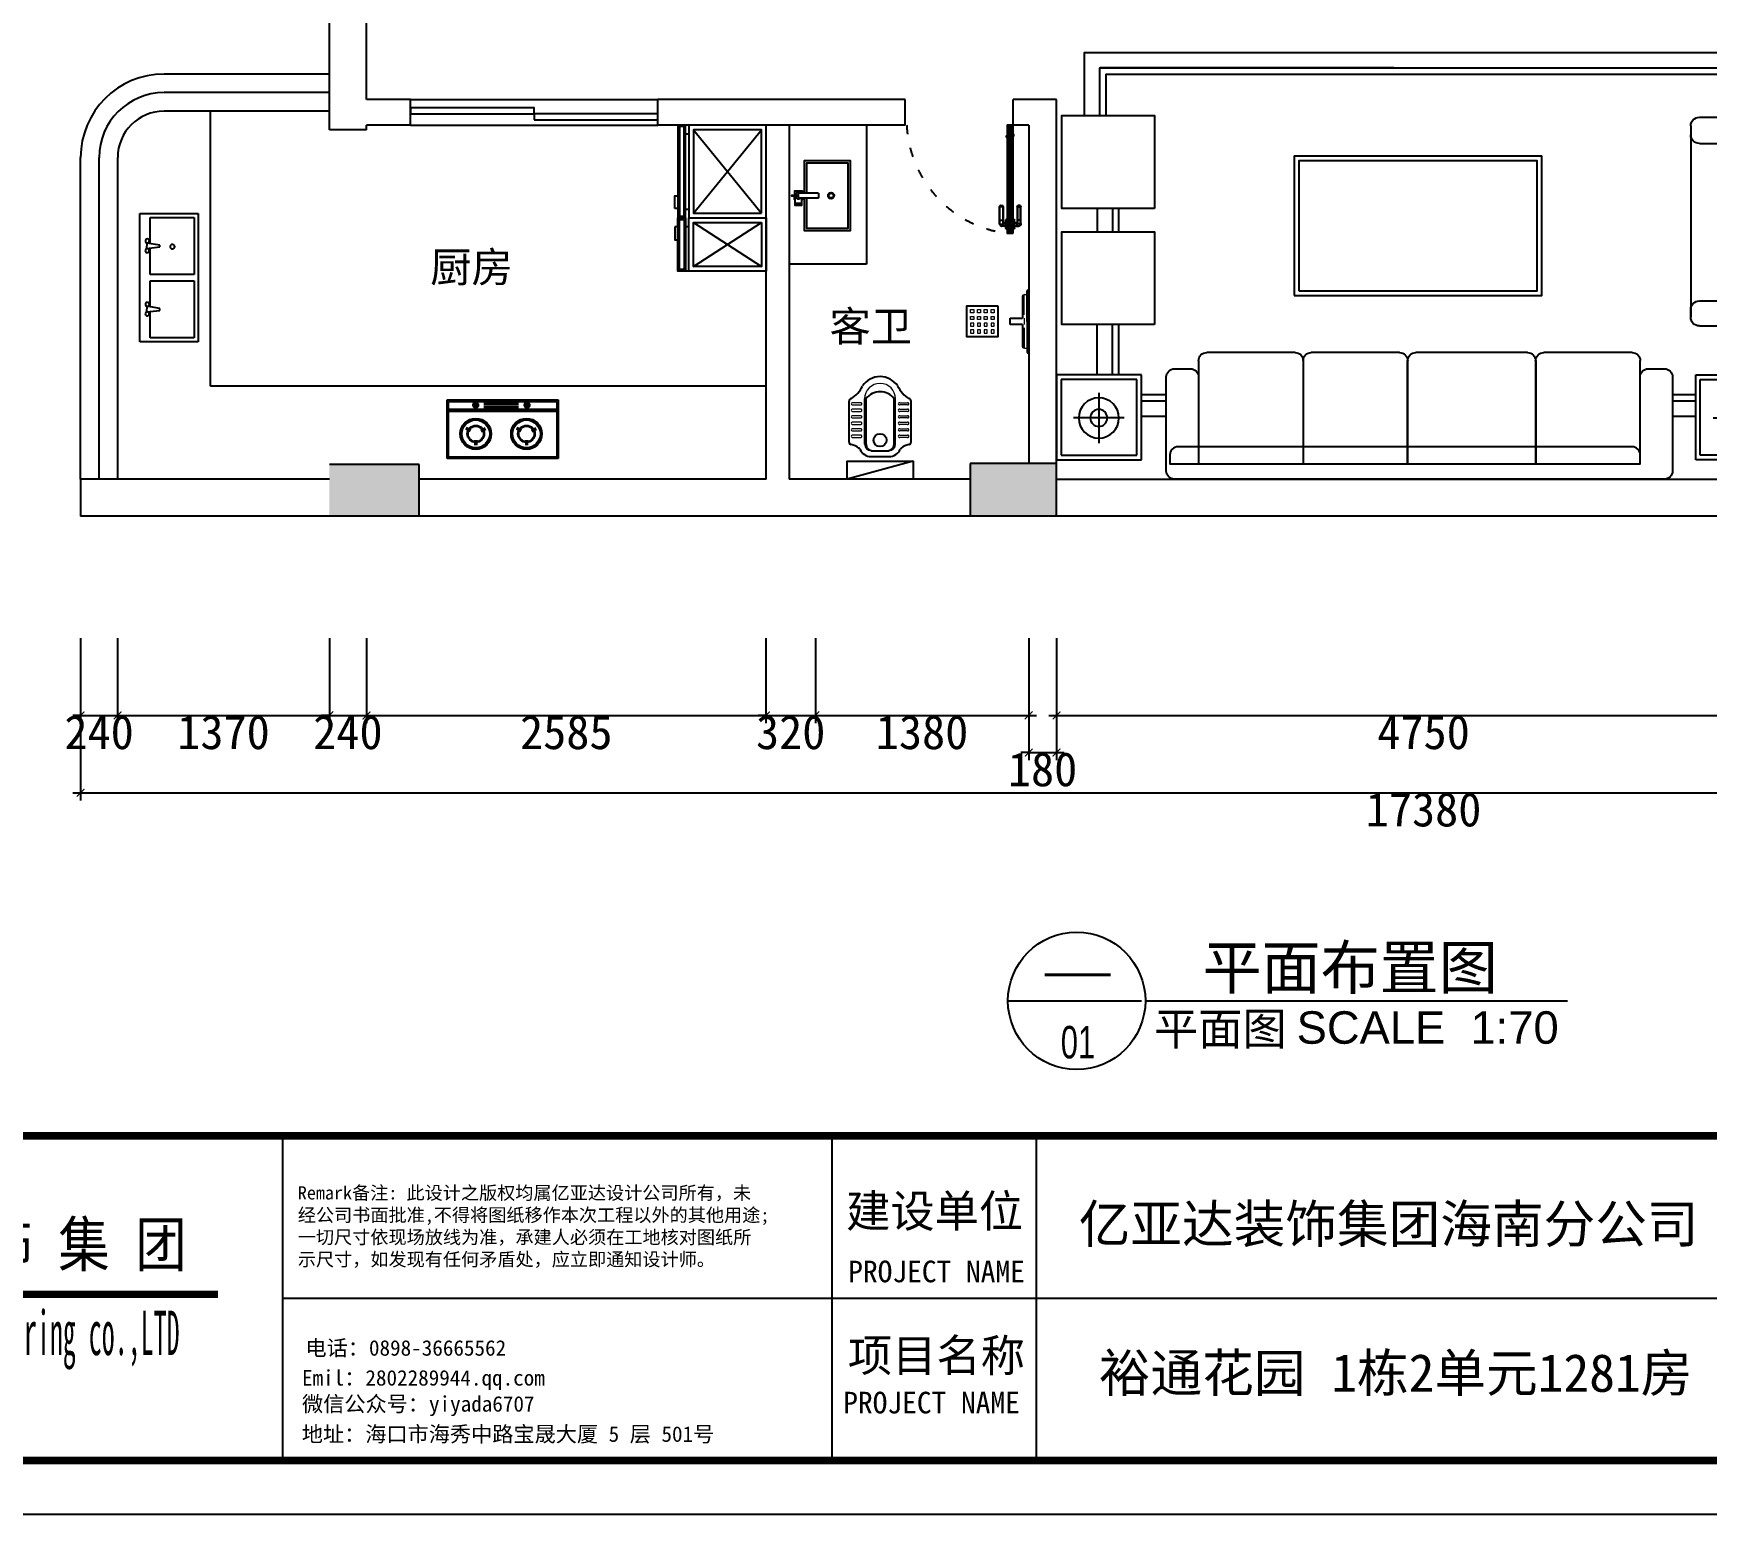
# Model space of a CAD drawing. Header units: millimetres. Extents: x 39175 to 431497, y 45587 to 68580.
# Drawn here: x 374526 to 385352, y 46674 to 56255 of the extents above; entities that cross this region are included whole.
import ezdxf
from ezdxf.enums import TextEntityAlignment as Align

# ---------------------------------------------------------------- set-up
doc = ezdxf.new("R2010")
doc.units = ezdxf.units.MM
doc.linetypes.add('ACAD_ISO03W100', pattern=[30, 12, -18])
doc.linetypes.add('HIDDEN2', pattern=[0.1875, 0.125, -0.0625])
for name, color, linetype in [('0-01图框模板说明', 2, 'Continuous'), ('0-02图框细线', 136, 'Continuous'), ('016-P平面家具', 51, 'Continuous'), ('2', 2, 'Continuous'), ('4', 4, 'Continuous'), ('8', 8, 'Continuous'), ('TK', 1, 'Continuous')]:
    doc.layers.add(name, color=color, linetype=linetype)
doc.layers.add('0.09', color=8, linetype='Continuous', lineweight=9)
doc.layers.add('0.15', color=3, linetype='Continuous', lineweight=15)
doc.styles.add('ar', font='arial.ttf')
doc.styles.add('H1', font='')
doc.styles.add('ST', font='')
doc.styles.get("Standard").update_dxf_attribs({"font": ''})
doc.styles.add('黑体', font='simhei.ttf')
doc.styles.get('H1').set_extended_font_data('SimSun')
doc.styles.get('ST').set_extended_font_data('NSimSun')
doc.styles.get('Standard').set_extended_font_data('NSimSun')
doc.linetypes.add('FENCELINE1', pattern='A,6.35,-2.54,[133,ltypeshp.shx,S=2.54,R=0,X=-2.54,Y=0],-2.54,25.4', length=36.83)
doc.dimstyles.new('ISO-25', dxfattribs={"dimtxt": 220, "dimasz": 50, "dimexe": 50, "dimexo": 0.625, "dimtad": 2, "dimdec": 0, "dimtxsty": 'Standard', "dimblk": 'ARCHTICK', "dimcen": 2.5, "dimdle": 50, "dimclrd": 251, "dimclre": 251, "dimclrt": 51, "dimadec": 0, "dimazin": 0, "dimtfac": 1, "dimtdec": 0, "dimtix": 1, "dimtmove": 2, "dimatfit": 3, "dimfxl": 500, "dimfxlon": 1, "dimarcsym": 0})

# ---------------------------------------------------------------- blocks, each defined once
blk = doc.blocks.new('hgggg')
at = {"layer": '0-01图框模板说明', "color": 2, "const_width": 0.724}
blk.add_lwpolyline([(3637.38, 670.41), (3637.38, 383.41), (3227.38, 383.41), (3227.38, 670.41)], close=True, dxfattribs=at)
blk.add_lwpolyline([(3637.38, 413.41), (3227.33, 413.41)], dxfattribs=at)
at = {"layer": '0-02图框细线'}
for p, q in [((3323.65, 383.41), (3323.65, 413.41)), ((3374.42, 383.24), (3374.42, 413.41)), ((3393.31, 383.24), (3393.31, 413.41)), ((3323.65, 398.41), (3637.38, 398.41))]:
    blk.add_line(p, q, dxfattribs=at)
blk.add_lwpolyline([(3642.38, 675.41), (3642.38, 378.41), (3222.38, 378.41), (3222.38, 675.41)], close=True, dxfattribs=at)
at = {"layer": '0-02图框细线', "ltscale": 0.2, "const_width": 0.666}
blk.add_lwpolyline([(3252.82, 398.77), (3317.66, 398.77)], dxfattribs=at)
at = {"layer": '0-02图框细线'}
for s, insert, char_height, attachment_point in [('{\\fSimHei|b0|i0|c134|p2;Remark备注: 此设计之版权均属亿亚达设计公司所有，未\\P经公司书面批准,不得将图纸移作本次工程以外的其他用途;\\P一切尺寸依现场放线为准，承建人必须在工地核对图纸所\\P示尺寸，如发现有任何矛盾处，应立即通知设计师。}', (3325.04, 401.2), 1.2293, 7), ('{\\fSimSun|b0|i0|c134|p2;建设单位}', (3375.72, 406.29), 3, 4), ('{\\fSimSun|b0|i0|c134|p2;PROJECT NAME}', (3375.92, 400.86), 2, 4), ('{\\fSimSun|b0|i0|c134|p2;电话：0898-36665562  }', (3325.75, 393.73), 1.4341, 4), ('{\\fSimSun|b0|i0|c134|p2;项目名称}', (3375.89, 392.95), 3, 4), ('{\\fSimSun|b0|i0|c134|p2;Emil：2802289944.qq.com}', (3325.43, 390.84), 1.4341, 4), ('{\\fSimSun|b0|i0|c134|p2;PROJECT NAME}', (3375.46, 388.74), 2, 4), ('{\\fSimSun|b0|i0|c134|p2;微信公众号：yiyada6707}', (3325.43, 388.43), 1.4341, 4), ('{\\fSimSun|b0|i0|c134|p2;地址：海口市海秀中路宝晟大厦 5 层 501号}', (3325.41, 385.76), 1.4341, 4)]:
    blk.add_mtext(s, dxfattribs=dict(at, insert=insert, char_height=char_height, attachment_point=attachment_point))
at = {"layer": '0-02图框细线', "attachment_point": 5, "style": '黑体'}
for s, insert, char_height in [('亿亚达装饰集团海南分公司', (3425.87, 405.07), 3.5), ('{\\fSimSun|b0|i0|c134|p2;\\H0.875x;裕通花园 1栋2单元1281房\\H1.143x; }', (3426.52, 391.31), 4)]:
    blk.add_mtext(s, dxfattribs=dict(at, insert=insert, char_height=char_height))
at = {"layer": 'TK', "color": 150, "style": 'H1'}
for s, width, p in [('江 苏 億 亞 逹 装 饰 集 团', 0.85, (3253.05, 401.34)), ('jiangsu  Yiyada Interior design Engineering co.,LTD', 0.43, (3252.98, 393.15))]:
    blk.add_text(s, height=4.0976, dxfattribs=dict(at, width=width)).set_placement(p)
blk = doc.blocks.new('_ArchTick')
at = {"color": 0, "linetype": 'ByBlock', "const_width": 0.15}
blk.add_lwpolyline([(-0.5, -0.5), (0.5, 0.5)], dxfattribs=at)
blk = doc.blocks.new('*D136')
at = {"color": 251, "lineweight": -2, "transparency": 16777216}
for p, q in [((374831, 52344), (374831, 51794)), ((375071, 52344), (375071, 51794)), ((374831, 51844), (374781, 51844)), ((374831, 51844), (375071, 51844)), ((375071, 51844), (375121, 51844))]:
    blk.add_line(p, q, dxfattribs=at)
at = {"layer": 'Defpoints', "color": 0, "transparency": 16777216}
for p in [(374831, 53373), (375071, 53373), (375071, 51844)]:
    blk.add_point(p, dxfattribs=at)
at = {"color": 251, "lineweight": -2, "transparency": 16777216, "xscale": 50, "yscale": 50, "zscale": 50}
blk.add_blockref('_ArchTick', (374831, 51844), dxfattribs=at)
at = {"color": 251, "lineweight": -2, "transparency": 16777216, "xscale": 50, "yscale": 50, "zscale": 50, "rotation": 180}
blk.add_blockref('_ArchTick', (375071, 51844), dxfattribs=at)
at = {"color": 51, "transparency": 16777216, "insert": (374951, 51734), "char_height": 220, "attachment_point": 5}
blk.add_mtext('240', dxfattribs=at)
blk = doc.blocks.new('*D137')
at = {"color": 251, "lineweight": -2, "transparency": 16777216}
for p, q in [((375071, 52344), (375071, 51794)), ((376441, 52344), (376441, 51794)), ((375021, 51844), (376491, 51844))]:
    blk.add_line(p, q, dxfattribs=at)
at = {"layer": 'Defpoints', "color": 0, "transparency": 16777216}
for p in [(375071, 53373), (376441, 53373), (376441, 51844)]:
    blk.add_point(p, dxfattribs=at)
at = {"color": 251, "lineweight": -2, "transparency": 16777216, "xscale": 50, "yscale": 50, "zscale": 50, "rotation": 180}
blk.add_blockref('_ArchTick', (375071, 51844), dxfattribs=at)
at = {"color": 251, "lineweight": -2, "transparency": 16777216, "xscale": 50, "yscale": 50, "zscale": 50}
blk.add_blockref('_ArchTick', (376441, 51844), dxfattribs=at)
at = {"color": 51, "transparency": 16777216, "insert": (375756, 51734), "char_height": 220, "attachment_point": 5}
blk.add_mtext('1370', dxfattribs=at)
blk = doc.blocks.new('*D138')
at = {"color": 251, "lineweight": -2, "transparency": 16777216}
for p, q in [((376441, 52344), (376441, 51794)), ((376681, 52344), (376681, 51794)), ((376441, 51844), (376391, 51844)), ((376441, 51844), (376681, 51844)), ((376681, 51844), (376731, 51844))]:
    blk.add_line(p, q, dxfattribs=at)
at = {"layer": 'Defpoints', "color": 0, "transparency": 16777216}
for p in [(376441, 53373), (376681, 53468), (376681, 51844)]:
    blk.add_point(p, dxfattribs=at)
at = {"color": 251, "lineweight": -2, "transparency": 16777216, "xscale": 50, "yscale": 50, "zscale": 50}
blk.add_blockref('_ArchTick', (376441, 51844), dxfattribs=at)
at = {"color": 251, "lineweight": -2, "transparency": 16777216, "xscale": 50, "yscale": 50, "zscale": 50, "rotation": 180}
blk.add_blockref('_ArchTick', (376681, 51844), dxfattribs=at)
at = {"color": 51, "transparency": 16777216, "insert": (376561, 51734), "char_height": 220, "attachment_point": 5}
blk.add_mtext('240', dxfattribs=at)
blk = doc.blocks.new('*D139')
at = {"color": 251, "lineweight": -2, "transparency": 16777216}
for p, q in [((376681, 52344), (376681, 51794)), ((379266, 52344), (379266, 51794)), ((376631, 51844), (379316, 51844))]:
    blk.add_line(p, q, dxfattribs=at)
at = {"layer": 'Defpoints', "color": 0, "transparency": 16777216}
for p in [(376681, 53468), (379266, 53373), (379266, 51844)]:
    blk.add_point(p, dxfattribs=at)
at = {"color": 251, "lineweight": -2, "transparency": 16777216, "xscale": 50, "yscale": 50, "zscale": 50, "rotation": 180}
blk.add_blockref('_ArchTick', (376681, 51844), dxfattribs=at)
at = {"color": 251, "lineweight": -2, "transparency": 16777216, "xscale": 50, "yscale": 50, "zscale": 50}
blk.add_blockref('_ArchTick', (379266, 51844), dxfattribs=at)
at = {"color": 51, "transparency": 16777216, "insert": (377974, 51734), "char_height": 220, "attachment_point": 5}
blk.add_mtext('2585', dxfattribs=at)
blk = doc.blocks.new('*D149')
at = {"color": 251, "lineweight": -2, "transparency": 16777216}
for p, q in [((379266, 52344), (379266, 51794)), ((379586, 52344), (379586, 51794)), ((379266, 51844), (379216, 51844)), ((379266, 51844), (379586, 51844)), ((379586, 51844), (379636, 51844))]:
    blk.add_line(p, q, dxfattribs=at)
at = {"layer": 'Defpoints', "color": 0, "transparency": 16777216}
for p in [(379266, 53373), (379586, 53373), (379586, 51844)]:
    blk.add_point(p, dxfattribs=at)
at = {"color": 251, "lineweight": -2, "transparency": 16777216, "xscale": 50, "yscale": 50, "zscale": 50}
blk.add_blockref('_ArchTick', (379266, 51844), dxfattribs=at)
at = {"color": 251, "lineweight": -2, "transparency": 16777216, "xscale": 50, "yscale": 50, "zscale": 50, "rotation": 180}
blk.add_blockref('_ArchTick', (379586, 51844), dxfattribs=at)
at = {"color": 51, "transparency": 16777216, "insert": (379426, 51734), "char_height": 220, "attachment_point": 5}
blk.add_mtext('320', dxfattribs=at)
blk = doc.blocks.new('*D140')
at = {"color": 251, "lineweight": -2, "transparency": 16777216}
for p, q in [((379586, 52344), (379586, 51794)), ((380966, 52344), (380966, 51794)), ((379536, 51844), (381016, 51844))]:
    blk.add_line(p, q, dxfattribs=at)
at = {"layer": 'Defpoints', "color": 0, "transparency": 16777216}
for p in [(379586, 53373), (380966, 53473), (380966, 51844)]:
    blk.add_point(p, dxfattribs=at)
at = {"color": 251, "lineweight": -2, "transparency": 16777216, "xscale": 50, "yscale": 50, "zscale": 50, "rotation": 180}
blk.add_blockref('_ArchTick', (379586, 51844), dxfattribs=at)
at = {"color": 251, "lineweight": -2, "transparency": 16777216, "xscale": 50, "yscale": 50, "zscale": 50}
blk.add_blockref('_ArchTick', (380966, 51844), dxfattribs=at)
at = {"color": 51, "transparency": 16777216, "insert": (380276, 51734), "char_height": 220, "attachment_point": 5}
blk.add_mtext('1380', dxfattribs=at)
blk = doc.blocks.new('*D150')
at = {"color": 251, "lineweight": -2, "transparency": 16777216}
for p, q in [((380966, 52104), (380966, 51554)), ((381146, 52104), (381146, 51554)), ((380966, 51604), (380916, 51604)), ((380966, 51604), (381146, 51604)), ((381146, 51604), (381196, 51604))]:
    blk.add_line(p, q, dxfattribs=at)
at = {"layer": 'Defpoints', "color": 0, "transparency": 16777216}
for p in [(380966, 53473), (381146, 53133), (381146, 51604)]:
    blk.add_point(p, dxfattribs=at)
at = {"color": 251, "lineweight": -2, "transparency": 16777216, "xscale": 50, "yscale": 50, "zscale": 50}
blk.add_blockref('_ArchTick', (380966, 51604), dxfattribs=at)
at = {"color": 251, "lineweight": -2, "transparency": 16777216, "xscale": 50, "yscale": 50, "zscale": 50, "rotation": 180}
blk.add_blockref('_ArchTick', (381146, 51604), dxfattribs=at)
at = {"color": 51, "transparency": 16777216, "insert": (381056, 51494), "char_height": 220, "attachment_point": 5}
blk.add_mtext('180', dxfattribs=at)
blk = doc.blocks.new('*D141')
at = {"color": 251, "lineweight": -2, "transparency": 16777216}
for p, q in [((381146, 52344), (381146, 51794)), ((385896, 52344), (385896, 51794)), ((381096, 51844), (385946, 51844))]:
    blk.add_line(p, q, dxfattribs=at)
at = {"layer": 'Defpoints', "color": 0, "transparency": 16777216}
for p in [(381146, 53373), (385896, 53373), (385896, 51844)]:
    blk.add_point(p, dxfattribs=at)
at = {"color": 251, "lineweight": -2, "transparency": 16777216, "xscale": 50, "yscale": 50, "zscale": 50, "rotation": 180}
blk.add_blockref('_ArchTick', (381146, 51844), dxfattribs=at)
at = {"color": 251, "lineweight": -2, "transparency": 16777216, "xscale": 50, "yscale": 50, "zscale": 50}
blk.add_blockref('_ArchTick', (385896, 51844), dxfattribs=at)
at = {"color": 51, "transparency": 16777216, "insert": (383521, 51734), "char_height": 220, "attachment_point": 5}
blk.add_mtext('4750', dxfattribs=at)
blk = doc.blocks.new('*D168')
at = {"color": 251, "lineweight": -2, "transparency": 16777216}
for p, q in [((374018, 53373), (373468, 53373)), ((373518, 53373), (373518, 53423)), ((373518, 53133), (373518, 53373)), ((374018, 53133), (373468, 53133)), ((373518, 53133), (373518, 53083))]:
    blk.add_line(p, q, dxfattribs=at)
at = {"layer": 'Defpoints', "color": 0, "transparency": 16777216}
for p in [(373518, 53373), (375071, 53373), (374831, 53133)]:
    blk.add_point(p, dxfattribs=at)
at = {"color": 251, "lineweight": -2, "transparency": 16777216, "xscale": 50, "yscale": 50, "zscale": 50}
for p, rotation in [((373518, 53373), 270), ((373518, 53133), 90)]:
    blk.add_blockref('_ArchTick', p, dxfattribs=dict(at, rotation=rotation))
at = {"color": 51, "transparency": 16777216, "insert": (373407, 53253), "char_height": 220, "attachment_point": 5, "rotation": 90}
blk.add_mtext('240', dxfattribs=at)
blk = doc.blocks.new('*D169')
at = {"color": 251, "lineweight": -2, "transparency": 16777216}
for p, q in [((374018, 55663), (373468, 55663)), ((373518, 53323), (373518, 55713)), ((374018, 53373), (373468, 53373))]:
    blk.add_line(p, q, dxfattribs=at)
at = {"layer": 'Defpoints', "color": 0, "transparency": 16777216}
for p in [(373518, 55663), (380866, 55663), (375071, 53373)]:
    blk.add_point(p, dxfattribs=at)
at = {"color": 251, "lineweight": -2, "transparency": 16777216, "xscale": 50, "yscale": 50, "zscale": 50}
for p, rotation in [((373518, 55663), 90), ((373518, 53373), 270)]:
    blk.add_blockref('_ArchTick', p, dxfattribs=dict(at, rotation=rotation))
at = {"color": 51, "transparency": 16777216, "insert": (373407, 54518), "char_height": 220, "attachment_point": 5, "rotation": 90}
blk.add_mtext('2290', dxfattribs=at)
blk = doc.blocks.new('*D170')
at = {"color": 251, "lineweight": -2, "transparency": 16777216}
for p, q in [((374018, 58358), (373468, 58358)), ((373518, 55778), (373518, 58408)), ((374018, 55828), (373468, 55828))]:
    blk.add_line(p, q, dxfattribs=at)
at = {"layer": 'Defpoints', "color": 0, "transparency": 16777216}
for p in [(373518, 58358), (376946, 58358), (376681, 55828)]:
    blk.add_point(p, dxfattribs=at)
at = {"color": 251, "lineweight": -2, "transparency": 16777216, "xscale": 50, "yscale": 50, "zscale": 50}
for p, rotation in [((373518, 58358), 90), ((373518, 55828), 270)]:
    blk.add_blockref('_ArchTick', p, dxfattribs=dict(at, rotation=rotation))
at = {"color": 51, "transparency": 16777216, "insert": (373407, 57093), "char_height": 220, "attachment_point": 5, "rotation": 90}
blk.add_mtext('2530', dxfattribs=at)
blk = doc.blocks.new('*D147')
at = {"color": 251, "lineweight": -2, "transparency": 16777216}
for p, q in [((374831, 51844), (374831, 51294)), ((392211, 51844), (392211, 51294)), ((374781, 51344), (392261, 51344))]:
    blk.add_line(p, q, dxfattribs=at)
at = {"layer": 'Defpoints', "color": 0, "transparency": 16777216}
for p in [(392211, 54378), (374831, 53133), (392211, 51344)]:
    blk.add_point(p, dxfattribs=at)
at = {"color": 251, "lineweight": -2, "transparency": 16777216, "xscale": 50, "yscale": 50, "zscale": 50, "rotation": 180}
blk.add_blockref('_ArchTick', (374831, 51344), dxfattribs=at)
at = {"color": 251, "lineweight": -2, "transparency": 16777216, "xscale": 50, "yscale": 50, "zscale": 50}
blk.add_blockref('_ArchTick', (392211, 51344), dxfattribs=at)
at = {"color": 51, "transparency": 16777216, "insert": (383521, 51234), "char_height": 220, "attachment_point": 5}
blk.add_mtext('17380', dxfattribs=at)
blk = doc.blocks.new('*D176')
at = {"color": 251, "lineweight": -2, "transparency": 16777216}
for p, q in [((372983, 53083), (372983, 63443)), ((373483, 63393), (372933, 63393)), ((373483, 53133), (372933, 53133))]:
    blk.add_line(p, q, dxfattribs=at)
at = {"layer": 'Defpoints', "color": 0, "transparency": 16777216}
for p in [(372983, 63393), (374831, 63393), (374831, 53133)]:
    blk.add_point(p, dxfattribs=at)
at = {"color": 251, "lineweight": -2, "transparency": 16777216, "xscale": 50, "yscale": 50, "zscale": 50}
for p, rotation in [((372983, 63393), 90), ((372983, 53133), 270)]:
    blk.add_blockref('_ArchTick', p, dxfattribs=dict(at, rotation=rotation))
at = {"color": 51, "transparency": 16777216, "insert": (372873, 58263), "char_height": 220, "attachment_point": 5, "rotation": 90}
blk.add_mtext('10260', dxfattribs=at)
blk = doc.blocks.new('mq')
at = {"layer": '2', "color": 51}
for p, q in [((33971, 22093), (33971, 22391)), ((33971, 22391), (34671, 22391)), ((34671, 22391), (34671, 22093)), ((34681, 22093), (33961, 22093)), ((34681, 22081), (33961, 22081)), ((34671, 22031), (33971, 22031)), ((34443, 22063), (34218, 22063)), ((34443, 22049), (34218, 22049))]:
    blk.add_line(p, q, dxfattribs=at)
at = {"layer": '2', "color": 250}
for p, q in [((34162, 22281), (34162, 22314)), ((34167, 22281), (34167, 22314)), ((34172, 22281), (34172, 22314)), ((34490, 22281), (34490, 22314)), ((34495, 22281), (34495, 22314)), ((34500, 22281), (34500, 22314)), ((34130, 22226), (34102, 22210)), ((34133, 22222), (34104, 22205)), ((34135, 22217), (34107, 22201)), ((34199, 22217), (34227, 22201)), ((34201, 22222), (34230, 22205)), ((34204, 22226), (34232, 22210)), ((34458, 22226), (34430, 22210)), ((34461, 22222), (34432, 22205)), ((34463, 22217), (34435, 22201)), ((34527, 22217), (34555, 22201)), ((34529, 22222), (34558, 22205)), ((34532, 22226), (34560, 22210)), ((34159, 22033), (34159, 22077)), ((34159, 22077), (34167, 22077)), ((34167, 22033), (34159, 22033)), ((34167, 22077), (34167, 22033)), ((34443, 22068), (34218, 22068)), ((34443, 22044), (34218, 22044)), ((34491, 22033), (34491, 22077)), ((34491, 22077), (34498, 22077)), ((34498, 22033), (34491, 22033)), ((34498, 22077), (34498, 22033))]:
    blk.add_line(p, q, dxfattribs=at)
at = {"layer": '2', "color": 33}
for p, q in [((33971, 22031), (33971, 22081)), ((34671, 22081), (34671, 22031))]:
    blk.add_line(p, q, dxfattribs=at)
at = {"layer": '2', "color": 250}
for centre, radius in [((34167, 22241), 100), ((34495, 22241), 100), ((34167, 22241), 55), ((34495, 22241), 55)]:
    blk.add_circle(centre, radius, dxfattribs=at)
at = {"layer": '2', "color": 51}
for centre, radius in [((34167, 22241), 90), ((34495, 22241), 90), ((34167, 22241), 50), ((34495, 22241), 50)]:
    blk.add_circle(centre, radius, dxfattribs=at)
at = {"layer": '2', "color": 250}
for centre, start, end in [((34163, 22055), 102.5045, 257.4955), ((34163, 22055), 281.0375, 78.9625), ((34495, 22055), 102.5045, 257.4955), ((34495, 22055), 281.0375, 78.9625)]:
    blk.add_arc(centre, 18.4, start, end, dxfattribs=at)
at = {"layer": '4', "color": 51}
for p, q in [((33961, 22021), (33961, 22401)), ((33961, 22401), (34681, 22401)), ((34681, 22401), (34681, 22021)), ((34681, 22021), (33961, 22021))]:
    blk.add_line(p, q, dxfattribs=at)
blk = doc.blocks.new('xsc')
at = {"layer": '2', "color": 250}
for p, q in [((35673, 21803), (35388, 21803)), ((35388, 21803), (35388, 21434)), ((35673, 21634), (35673, 21803)), ((35611, 21624), (35695, 21637)), ((35611, 21612), (35611, 21624)), ((35696, 21602), (35611, 21612)), ((35673, 21434), (35673, 21604)), ((35695, 21637), (35696, 21602)), ((35388, 21434), (35673, 21434)), ((35673, 21394), (35388, 21394)), ((35388, 21394), (35388, 21024)), ((35673, 21225), (35673, 21394)), ((35611, 21215), (35695, 21228)), ((35695, 21228), (35696, 21192)), ((35611, 21202), (35611, 21215)), ((35696, 21192), (35611, 21202)), ((35673, 21024), (35673, 21195)), ((35388, 21024), (35673, 21024))]:
    blk.add_line(p, q, dxfattribs=at)
for centre, radius in [((35691, 21651), 12.8), ((35529, 21614), 14.8), ((35692, 21588), 12.8), ((35691, 21241), 12.8), ((35692, 21179), 12.8)]:
    blk.add_circle(centre, radius, dxfattribs=at)
at = {"layer": '4', "color": 51}
for p, q in [((35362, 21829), (35362, 20999)), ((35740, 21829), (35362, 21829)), ((35740, 20999), (35740, 21829)), ((35362, 20999), (35740, 20999))]:
    blk.add_line(p, q, dxfattribs=at)
blk = doc.blocks.new('2111')
at = {"color": 8, "linetype": 'HIDDEN2', "ltscale": 25}
blk.add_lwpolyline([(679716, -358577), (679716, -358549, -0.414214), (679728, -358537), (679843, -358537, -0.414214), (679848, -358542), (679848, -358555, -0.414214), (679843, -358560), (679738, -358560, 0.414214), (679736, -358562), (679736, -358577)], format="xyb", dxfattribs=at)
blk.add_lwpolyline([(679758, -358585), (679698, -358585), (679698, -358579, -0.414214), (679700, -358577), (679756, -358577, -0.414214), (679758, -358579)], format="xyb", close=True, dxfattribs=at)
at = {"layer": '8', "color": 250, "linetype": 'HIDDEN2', "ltscale": 1.5}
for p, q in [((679840, -358560), (679840, -358537)), ((679845, -358559), (679845, -358538)), ((679846, -358559), (679846, -358538)), ((679846, -358558), (679846, -358539))]:
    blk.add_line(p, q, dxfattribs=at)
blk.add_lwpolyline([(679718, -358577), (679718, -358549, -0.414214), (679728, -358539), (679846, -358539), (679846, -358558), (679738, -358558, 0.414214), (679734, -358562), (679734, -358577)], format="xyb", dxfattribs=at)
blk.add_lwpolyline([(679756, -358585), (679699, -358585), (679699, -358579, -0.414214), (679700, -358579), (679756, -358579, -0.414214), (679756, -358579)], format="xyb", close=True, dxfattribs=at)
for centre, radius, start, end in [((679741, -358548), 13.1, 122.6197, 245.8556), ((679813, -358548), 59.5, 169.8168, 191.4777), ((679734, -358545), 18.8, 194.024, 275.2908)]:
    blk.add_arc(centre, radius, start, end, dxfattribs=at)
blk = doc.blocks.new('hgfhjgdjhgjkgk')
at = {"layer": '016-P平面家具', "ltscale": 10}
h = blk.add_hatch(dxfattribs=at)
h.set_pattern_fill('ANSI34', color=250, scale=1.777778, style=0)
h.set_pattern_definition([(225, (42806.6198, 46109.81), (0.94281, -0.94281), []), (225, (42806.3055, 46109.81), (0.94281, -0.94281), []), (225, (42805.9913, 46109.81), (0.94281, -0.94281), []), (225, (42805.677, 46109.81), (0.94281, -0.94281), [])])
h.paths.add_polyline_path([(42798, 46094), (42799, 46094), (42799, 46109), (42806, 46109), (42806, 46094), (42807, 46094), (42807, 46110), (42798, 46110)])
h = blk.add_hatch(dxfattribs=at)
h.set_pattern_fill('ANSI34', color=250, scale=1.777778, style=0)
h.set_pattern_definition([(135, (42815.5087, 46064.4767), (0.94281, 0.94281), []), (135, (42815.1944, 46064.4767), (0.94281, 0.94281), []), (135, (42814.8802, 46064.4767), (0.94281, 0.94281), []), (135, (42814.5659, 46064.4767), (0.94281, 0.94281), [])])
h.paths.add_polyline_path([(42807, 46080), (42808, 46080), (42808, 46065), (42815, 46065), (42815, 46080), (42816, 46080), (42816, 46064), (42807, 46064)])
h = blk.add_hatch(dxfattribs=at)
h.set_pattern_fill('DOLMIT', color=250, scale=0.3, style=0)
h.set_pattern_definition([(0, (42974.1673, 46082.1434), (0, 1.905), []), (45, (42974.1673, 46082.1434), (-3.81, 3.81), [2.69408, -5.38815])])
h.paths.add_polyline_path([(43200, 46082), (43200, 46092), (42974, 46092), (42974, 46082)])
h = blk.add_hatch(dxfattribs=at)
h.set_pattern_fill('ANSI34', color=250, scale=1.777778, style=0)
h.set_pattern_definition([(45, (43358.826, 46064.4767), (-0.94281, 0.94281), []), (45, (43359.1402, 46064.4767), (-0.94281, 0.94281), []), (45, (43359.4545, 46064.4767), (-0.94281, 0.94281), []), (45, (43359.7688, 46064.4767), (-0.94281, 0.94281), [])])
h.paths.add_polyline_path([(43368, 46080), (43367, 46080), (43367, 46065), (43360, 46065), (43360, 46080), (43359, 46080), (43359, 46064), (43368, 46064)])
h = blk.add_hatch(dxfattribs=at)
h.set_pattern_fill('ANSI34', color=250, scale=1.777778, style=0)
h.set_pattern_definition([(315, (43367.7149, 46109.81), (-0.94281, -0.94281), []), (315, (43368.0291, 46109.81), (-0.94281, -0.94281), []), (315, (43368.3434, 46109.81), (-0.94281, -0.94281), []), (315, (43368.6577, 46109.81), (-0.94281, -0.94281), [])])
h.paths.add_polyline_path([(43377, 46094), (43376, 46094), (43376, 46109), (43369, 46109), (43369, 46094), (43368, 46094), (43368, 46110), (43377, 46110)])
at = {"layer": '016-P平面家具', "color": 250, "linetype": 'ByBlock'}
for p, q in [((42740, 46104), (43434, 46104)), ((42740, 46070), (42740, 46104)), ((43434, 46070), (42740, 46070)), ((42748, 46070), (42748, 46104)), ((43426, 46092), (42748, 46092)), ((43426, 46082), (42748, 46082)), ((42974, 46082), (42974, 46092)), ((43200, 46082), (43200, 46092)), ((43426, 46104), (43426, 46070)), ((43434, 46104), (43434, 46070))]:
    blk.add_line(p, q, dxfattribs=at)
at = {"layer": '016-P平面家具', "color": 51, "linetype": 'ByBlock'}
blk.add_lwpolyline([(42737, 46107), (43437, 46107), (43437, 46067), (42737, 46067)], close=True, dxfattribs=at)
at = {"layer": '016-P平面家具', "color": 8, "ltscale": 10}
for points in [[(42807, 46092), (42807, 46110), (42798, 46110), (42798, 46092)], [(42806, 46092), (42806, 46109), (42799, 46109), (42799, 46092)], [(42816, 46082), (42816, 46064), (42807, 46064), (42807, 46082)], [(42815, 46082), (42815, 46065), (42808, 46065), (42808, 46082)], [(43359, 46082), (43359, 46064), (43368, 46064), (43368, 46082)], [(43360, 46082), (43360, 46065), (43367, 46065), (43367, 46082)], [(43368, 46092), (43368, 46110), (43377, 46110), (43377, 46092)], [(43369, 46092), (43369, 46109), (43376, 46109), (43376, 46092)]]:
    blk.add_lwpolyline(points, dxfattribs=at)
blk = doc.blocks.new('人工流产')
at = {"color": 51}
for p, q in [((106068, 5138), (105952, 5138)), ((106068, 5101), (105952, 5101)), ((105809, 5044), (105809, 4780)), ((105919, 5059), (105919, 4765)), ((106101, 5059), (106101, 4765)), ((106211, 5044), (106211, 4780))]:
    blk.add_line(p, q, dxfattribs=at)
blk.add_circle((106010, 5032), 41.6, dxfattribs=at)
blk.add_arc((105863, 5097), 16.8, 308.1081, 336.9313)
for centre, radius, start, end in [((105952, 5059), 79.3, 90, 156.9313), ((105961, 5059), 42, 90, 180), ((106059, 5059), 42, 0, 90), ((106068, 5059), 79.3, 23.0687, 90), ((106157, 5097), 16.8, 203.0687, 231.8919), ((105826, 5044), 16.8, 100.137, 180), ((105803, 5174), 115, 280.137, 308.1081), ((106218, 5174), 115, 231.8919, 259.863), ((106194, 5044), 16.8, 0, 79.863), ((105826, 4780), 16.8, 180, 259.863), ((105715, 4593), 202, 26.1025, 57.7527), ((106010, 4833), 114, 216.6792, 323.3208), ((106305, 4593), 202, 122.2473, 153.8975), ((106194, 4780), 16.8, 280.137, 0), ((106012, 4763), 142, 214.9928, 269.0254), ((106008, 4763), 142, 270.9746, 325.0072)]:
    blk.add_arc(centre, radius, start, end, dxfattribs=at)
at = {"layer": '0.09', "color": 8}
for p, q in [((105833, 5014), (105883, 5014)), ((105883, 5000), (105833, 5000)), ((106187, 5014), (106137, 5014)), ((106137, 5000), (106187, 5000)), ((105833, 4972), (105883, 4972)), ((105883, 4958), (105833, 4958)), ((105833, 4930), (105883, 4930)), ((105883, 4916), (105833, 4916)), ((105833, 4888), (105883, 4888)), ((105883, 4874), (105833, 4874)), ((106187, 4972), (106137, 4972)), ((106137, 4958), (106187, 4958)), ((106187, 4930), (106137, 4930)), ((106137, 4916), (106187, 4916)), ((106187, 4888), (106137, 4888)), ((106137, 4874), (106187, 4874)), ((105833, 4846), (105883, 4846)), ((105883, 4832), (105833, 4832)), ((105833, 4804), (105883, 4804)), ((105883, 4790), (105833, 4790)), ((106187, 4846), (106137, 4846)), ((106137, 4832), (106187, 4832)), ((106187, 4804), (106137, 4804)), ((106137, 4790), (106187, 4790))]:
    blk.add_line(p, q, dxfattribs=at)
for centre, start, end in [((105831, 5007), 73.7392, 286.2608), ((105885, 5007), 253.7392, 106.2608), ((106135, 5007), 73.7392, 286.2608), ((106189, 5007), 253.7392, 106.2608), ((105831, 4965), 73.7392, 286.2608), ((105831, 4923), 73.7392, 286.2608), ((105831, 4881), 73.7392, 286.2608), ((105885, 4965), 253.7392, 106.2608), ((105885, 4923), 253.7392, 106.2608), ((105885, 4881), 253.7392, 106.2608), ((106135, 4965), 73.7392, 286.2608), ((106135, 4923), 73.7392, 286.2608), ((106135, 4881), 73.7392, 286.2608), ((106189, 4965), 253.7392, 106.2608), ((106189, 4923), 253.7392, 106.2608), ((106189, 4881), 253.7392, 106.2608), ((105831, 4839), 73.7392, 286.2608), ((105831, 4797), 73.7392, 286.2608), ((105885, 4839), 253.7392, 106.2608), ((105885, 4797), 253.7392, 106.2608), ((106135, 4839), 73.7392, 286.2608), ((106135, 4797), 73.7392, 286.2608), ((106189, 4839), 253.7392, 106.2608), ((106189, 4797), 253.7392, 106.2608)]:
    blk.add_arc(centre, 7.37, start, end, dxfattribs=at)
at = {"layer": '0.15', "color": 8}
for p, q in [((105910, 5059), (105910, 4765)), ((106110, 5059), (106110, 4765))]:
    blk.add_line(p, q, dxfattribs=at)
for centre, radius, start, end in [((105952, 5059), 42, 90, 180), ((106068, 5059), 42, 0, 90), ((106010, 4765), 100, 180, 0)]:
    blk.add_arc(centre, radius, start, end, dxfattribs=at)
blk = doc.blocks.new('dhgfh')
at = {"color": 51}
blk.add_line((30654, 67959, 0), (30654, 67918, 0), dxfattribs=at)
blk.add_lwpolyline([(30619, 67975), (30828, 67975), (30828, 68275), (30378, 68275), (30378, 67975), (30586, 67975)], dxfattribs=at)
at = {"color": 250}
blk.add_lwpolyline([(30619, 67990), (30813, 67990), (30813, 68260), (30393, 68260), (30393, 67990), (30586, 67990)], dxfattribs=at)
at = {"color": 51, "elevation": 0}
blk.add_lwpolyline([(30591, 68069), (30614, 68069, -0.414214), (30619, 68064), (30619, 67939), (30586, 67939), (30586, 68064, -0.414214)], format="xyb", close=True, dxfattribs=at)
for points in [[(30586, 67965), (30575, 67965), (30575, 67912), (30602, 67912)], [(30602, 67939), (30602, 67893), (30604, 67893), (30604, 67939)], [(30619, 67959), (30666, 67959), (30666, 67918), (30604, 67918)], [(30629, 67918), (30629, 67912), (30604, 67912)], [(30619, 67965), (30629, 67965), (30629, 67959)]]:
    blk.add_lwpolyline(points, dxfattribs=at)
blk.add_lwpolyline([(30662, 67944), (30664, 67944), (30664, 67934), (30662, 67934)], close=True, dxfattribs=at)
at = {"color": 51}
blk.add_circle((30603, 68150), 20, dxfattribs=at)
at = {"color": 250}
blk.add_circle((30603, 68150), 15, dxfattribs=at)
at = {"color": 51}
for start, end in [(143.9286, 266.7112), (273.2896, 36.0713)]:
    blk.add_arc((30603, 67939, 0), 20.4, start, end, dxfattribs=at)
blk = doc.blocks.new('sdf3434')
at = {"color": 251}
for p, q in [((142193, 27978), (141753, 28518)), ((142193, 28518), (141753, 27978)), ((142193, 27918), (141753, 27633)), ((142193, 27633), (141753, 27918))]:
    blk.add_line(p, q, dxfattribs=at)
at = {"color": 2}
for p, q in [((142243, 28492), (142223, 28492)), ((142243, 28005), (142223, 28005)), ((142243, 27892), (142223, 27892)), ((142243, 27605), (142223, 27605))]:
    blk.add_line(p, q, dxfattribs=at)
for points in [[(141723, 27948), (141723, 28548), (142223, 28548), (142223, 27948)], [(142243, 27948), (142243, 28548), (142293, 28548), (142293, 27948)], [(142253, 27958), (142253, 28538), (142283, 28538), (142283, 27958)], [(142312, 28008), (142312, 28090), (142293, 28090), (142293, 28008)], [(141723, 27948), (141723, 27603), (142223, 27603), (142223, 27948)], [(142243, 27948), (142243, 27603), (142293, 27603), (142293, 27948)], [(142253, 27938), (142253, 27613), (142283, 27613), (142283, 27938)], [(142312, 27889), (142312, 27806), (142293, 27806), (142293, 27889)]]:
    blk.add_lwpolyline(points, close=True, dxfattribs=at)
at = {"color": 251}
for points in [[(141753, 27978), (141753, 28518), (142193, 28518), (142193, 27978)], [(141753, 27918), (141753, 27633), (142193, 27633), (142193, 27918)]]:
    blk.add_lwpolyline(points, close=True, dxfattribs=at)
blk = doc.blocks.new('SFGG')
at = {"color": 51, "lineweight": -3}
for p, q in [((116295, -74747), (116295, -74667)), ((116295, -74667), (116335, -74667)), ((116335, -74667), (116335, -74747)), ((116111, -74781), (116111, -74783)), ((116314, -74777), (116114, -74777)), ((116115, -74787), (116253, -74787)), ((116295, -74747), (116155, -74747)), ((116257, -74781), (116257, -74783)), ((116257, -74783), (116372, -74783)), ((116314, -74777), (116514, -74777)), ((116475, -74747), (116335, -74747)), ((116372, -74781), (116372, -74783)), ((116472, -74787), (116376, -74787)), ((116472, -74787), (116514, -74787))]:
    blk.add_line(p, q, dxfattribs=at)
at = {"color": 250, "linetype": 'ByBlock', "lineweight": 15}
for p, q in [((116142, -74761), (116142, -74773)), ((116272, -74757), (116145, -74757)), ((116335, -74757), (116295, -74757)), ((116357, -74757), (116484, -74757)), ((116488, -74761), (116488, -74773))]:
    blk.add_line(p, q, dxfattribs=at)
at = {"color": 251, "linetype": 'ByBlock', "lineweight": 15}
for p, q in [((116145, -74757), (116145, -74757)), ((116485, -74757), (116485, -74757))]:
    blk.add_line(p, q, dxfattribs=at)
at = {"color": 51, "lineweight": -3}
blk.add_lwpolyline([(116415, -74587), (116215, -74587), (116215, -74387), (116415, -74387)], close=True, dxfattribs=at)
at = {"color": 250, "linetype": 'ByBlock', "lineweight": 15}
for points in [[(116239, -74431), (116259, -74431), (116259, -74411), (116239, -74411)], [(116239, -74475), (116259, -74475), (116259, -74455), (116239, -74455)], [(116283, -74431), (116303, -74431), (116303, -74411), (116283, -74411)], [(116283, -74475), (116303, -74475), (116303, -74455), (116283, -74455)], [(116347, -74431), (116327, -74431), (116327, -74411), (116347, -74411)], [(116347, -74475), (116327, -74475), (116327, -74455), (116347, -74455)], [(116391, -74431), (116371, -74431), (116371, -74411), (116391, -74411)], [(116391, -74475), (116371, -74475), (116371, -74455), (116391, -74455)], [(116239, -74519), (116259, -74519), (116259, -74499), (116239, -74499)], [(116239, -74563), (116259, -74563), (116259, -74543), (116239, -74543)], [(116283, -74519), (116303, -74519), (116303, -74499), (116283, -74499)], [(116283, -74563), (116303, -74563), (116303, -74543), (116283, -74543)], [(116347, -74519), (116327, -74519), (116327, -74499), (116347, -74499)], [(116347, -74563), (116327, -74563), (116327, -74543), (116347, -74543)], [(116391, -74519), (116371, -74519), (116371, -74499), (116391, -74499)], [(116391, -74563), (116371, -74563), (116371, -74543), (116391, -74543)]]:
    blk.add_lwpolyline(points, close=True, dxfattribs=at)
at = {"color": 51, "lineweight": -3}
for centre, radius, start, end in [((116115, -74781), 4, 90, 180), ((116115, -74783), 4, 180, 270), ((116155, -74757), 10, 90, 180), ((116253, -74781), 4, 0, 90), ((116253, -74783), 4, 270, 0), ((116376, -74781), 4, 90, 180), ((116376, -74783), 4, 180, 270), ((116475, -74757), 10, 0, 90), ((116514, -74781), 4, 0, 90), ((116514, -74783), 4, 270, 0)]:
    blk.add_arc(centre, radius, start, end, dxfattribs=at)
at = {"color": 250, "linetype": 'ByBlock', "lineweight": 15}
for centre, start, end in [((116146, -74761), 90, 180), ((116146, -74773), 180, 270), ((116484, -74761), 0, 90), ((116484, -74773), 270, 0)]:
    blk.add_arc(centre, 4, start, end, dxfattribs=at)
blk = doc.blocks.new('swrgs e')
at = {"layer": '016-P平面家具', "color": 51, "ltscale": 120}
for p, q in [((381193, 55657), (381193, 54420)), ((381193, 55657), (381193, 55600)), ((381737, 55713), (381250, 55713)), ((381793, 55657), (381793, 54420)), ((381793, 55657), (381793, 55600)), ((381737, 55543), (381250, 55543)), ((385634, 55124), (385634, 54973)), ((381193, 54420), (381193, 54469)), ((381193, 54420), (381193, 54469)), ((381737, 54525), (381250, 54525)), ((381737, 54525), (381250, 54525)), ((381793, 54420), (381793, 54469)), ((381793, 54420), (381793, 54469)), ((381737, 54364), (381250, 54364)), ((381737, 54364), (381250, 54364)), ((382120, 54034), (382120, 54139)), ((382172, 54191), (382744, 54191)), ((382796, 53472), (382796, 54139)), ((382796, 54139), (382796, 53472)), ((382849, 54191), (383572, 54191)), ((383625, 54139), (383625, 53472)), ((383625, 54139), (383625, 53472)), ((383625, 53472), (383625, 54139)), ((383625, 53472), (383625, 54139)), ((383677, 54191), (384249, 54191)), ((384301, 54139), (384301, 53472)), ((384353, 54191), (384925, 54191)), ((384977, 54139), (384977, 53472)), ((381211, 54047), (381211, 53498)), ((381760, 54047), (381211, 54047)), ((381760, 53498), (381760, 54047)), ((381911, 54034), (381911, 53425)), ((382068, 54086), (381963, 54086)), ((382120, 53472), (382120, 54034)), ((382120, 53472), (382120, 54034)), ((384977, 54034), (384977, 53472)), ((384977, 54034), (384977, 53472)), ((385134, 54086), (385030, 54086)), ((385187, 53425), (385187, 54034)), ((385347, 53498), (385347, 54047)), ((385347, 54047), (385896, 54047)), ((385896, 54047), (385896, 53498)), ((381211, 53498), (381760, 53498)), ((385896, 53498), (385347, 53498)), ((381963, 53373), (385134, 53373)), ((382796, 53472), (382120, 53472)), ((385163, 53472), (382120, 53472)), ((383625, 53472), (382796, 53472)), ((385163, 53472), (383625, 53472))]:
    blk.add_line(p, q, dxfattribs=at)
at = {"layer": '016-P平面家具', "color": 250, "ltscale": 120}
for p, q in [((385494, 54973), (385494, 55124)), ((385534, 55124), (385534, 54973)), ((381241, 54018), (381241, 53528)), ((381731, 54018), (381241, 54018)), ((381485, 53931), (381485, 53605)), ((381731, 53528), (381731, 54018)), ((385377, 53528), (385377, 54018)), ((385377, 54018), (385867, 54018)), ((385623, 53931), (385623, 53605)), ((385867, 54018), (385867, 53528)), ((381648, 53770), (381322, 53770)), ((385460, 53770), (385786, 53770)), ((381241, 53528), (381731, 53528)), ((385867, 53528), (385377, 53528))]:
    blk.add_line(p, q, dxfattribs=at)
at = {"layer": '016-P平面家具', "color": 51, "ltscale": 120}
blk.add_lwpolyline([(385716, 55724), (385716, 56133), (381360, 56133), (381360, 55713)], dxfattribs=at)
at = {"layer": '016-P平面家具', "color": 250, "ltscale": 120}
for points in [[(383329, 56033), (381430, 56033), (381430, 55713)], [(383329, 55993), (381470, 55993), (381470, 55713)], [(385616, 55724), (385616, 56033), (383329, 56033)], [(385576, 55724), (385576, 55993), (383329, 55993)], [(381475, 54364), (381475, 54047)], [(381517, 54364), (381517, 54047)], [(385494, 54047), (385494, 54373)], [(385534, 54047), (385534, 54373)], [(381760, 53917), (381911, 53917)], [(385187, 53917), (385347, 53917)], [(381760, 53877), (381911, 53877)], [(385187, 53877), (385347, 53877)]]:
    blk.add_lwpolyline(points, dxfattribs=at)
at = {"layer": '016-P平面家具', "color": 51, "ltscale": 120}
for points in [[(385262, 55124), (385862, 55124), (385862, 55724), (385262, 55724)], [(384359, 54561), (382756, 54561), (382756, 55461), (384359, 55461)], [(385262, 54373), (385862, 54373), (385862, 54973), (385262, 54973)]]:
    blk.add_lwpolyline(points, close=True, dxfattribs=at)
at = {"layer": '016-P平面家具', "color": 250, "ltscale": 120}
blk.add_lwpolyline([(384329, 54591), (382786, 54591), (382786, 55431), (384329, 55431)], close=True, dxfattribs=at)
at = {"layer": '016-P平面家具', "color": 51}
for points in [[(381375, 54364), (381375, 54047)], [(385634, 54047), (385634, 54373)], [(381760, 53777), (381911, 53777)], [(385187, 53777), (385347, 53777)]]:
    blk.add_lwpolyline(points, dxfattribs=at)
at = {"layer": '016-P平面家具', "color": 250, "ltscale": 120}
blk.add_lwpolyline([(382120, 53530, -0.414214), (382172, 53582), (385111, 53582, -0.414214), (385163, 53530), (385163, 53472), (382120, 53472)], format="xyb", close=True, dxfattribs=at)
at = {"layer": '016-P平面家具', "color": 51, "ltscale": 120}
for centre in [(381485, 53768), (385623, 53768)]:
    blk.add_circle(centre, 130, dxfattribs=at)
at = {"layer": '016-P平面家具', "color": 250, "ltscale": 120}
for centre in [(381485, 53768), (385623, 53768)]:
    blk.add_circle(centre, 55, dxfattribs=at)
at = {"layer": '016-P平面家具', "color": 51, "ltscale": 120}
for centre, radius, start, end in [((381250, 55657), 56.3, 90, 180), ((381737, 55657), 56.3, 0, 90), ((381250, 55600), 56.3, 180, 270), ((381737, 55600), 56.3, 270, 0), ((381250, 54469), 56.3, 90, 180), ((381250, 54469), 56.3, 90, 180), ((381737, 54469), 56.3, 0, 90), ((381737, 54469), 56.3, 0, 90), ((381250, 54420), 56.3, 180, 270), ((381250, 54420), 56.3, 180, 270), ((381737, 54420), 56.3, 270, 0), ((381737, 54420), 56.3, 270, 0), ((382172, 54139), 52.4, 90, 180), ((382172, 54139), 52.4, 90, 180), ((382744, 54139), 52.4, 0, 90), ((382849, 54139), 52.4, 90, 180), ((382849, 54139), 52.4, 90, 180), ((383572, 54139), 52.4, 0, 90), ((383572, 54139), 52.4, 0, 90), ((383677, 54139), 52.4, 90, 180), ((383677, 54139), 52.4, 90, 180), ((384249, 54139), 52.4, 0, 90), ((384353, 54139), 52.4, 90, 180), ((384925, 54139), 52.4, 0, 90), ((381963, 54034), 52.4, 90, 180), ((382068, 54034), 52.4, 0, 90), ((385030, 54034), 52.4, 90, 180), ((385134, 54034), 52.4, 0, 90), ((381963, 53425), 52.4, 180, 270), ((385134, 53425), 52.4, 270, 0)]:
    blk.add_arc(centre, radius, start, end, dxfattribs=at)

msp = doc.modelspace()

# ---------------------------------------------------------------- hatches: boundary and pattern name
h = msp.add_hatch(color=8)
h.dxf.hatch_style = 1
h.paths.add_polyline_path([(377021.4, 53467.9), (376441.4, 53467.9), (376441.4, 53132.9), (377021.4, 53132.9)])
h.paths.add_polyline_path([(381146.4, 53472.9), (380586.4, 53472.9), (380586.4, 53132.9), (381146.4, 53132.9)])

# ---------------------------------------------------------------- linework, layer by layer
for p, q in [((376441.4, 55992.9), (376441.4, 56377.9)), ((376681.4, 55827.9), (376681.4, 56377.9)), ((376441.4, 55752.9), (376441.4, 55992.9)), ((376441.4, 55632.9), (376441.4, 55752.9)), ((376966.4, 55827.9), (376681.4, 55827.9)), ((376966.4, 55662.9), (376966.4, 55827.9)), ((380166.4, 55827.9), (378566.4, 55827.9)), ((378566.4, 55662.9), (378566.4, 55827.9)), ((378566.4, 55662.9), (378566.4, 55827.9)), ((379416.4, 55827.9), (379266.4, 55827.9)), ((380166.4, 55662.9), (380166.4, 55827.9)), ((381146.4, 55827.9), (380866.4, 55827.9)), ((380866.4, 55662.9), (380866.4, 55827.9)), ((381146.4, 55662.9), (381146.4, 55827.9)), ((376681.4, 55632.9), (376681.4, 55662.9)), ((376966.4, 55662.9), (376681.4, 55662.9)), ((380166.4, 55662.9), (378566.4, 55662.9)), ((379266.4, 53372.9), (379266.4, 55662.9)), ((379416.4, 55662.9), (379416.4, 53372.9)), ((380966.4, 55662.9), (380866.4, 55662.9)), ((380966.4, 55662.9), (380966.4, 53472.9)), ((381146.4, 53132.9), (381146.4, 55662.9)), ((376681.4, 55632.9), (376441.4, 55632.9)), ((375071.4, 53372.9), (374831.4, 53372.9)), ((374831.4, 53372.9), (374831.4, 53132.9)), ((376441.4, 53372.9), (375071.4, 53372.9)), ((377021.4, 53467.9), (376441.4, 53467.9)), ((377021.4, 53132.9), (377021.4, 53467.9)), ((379266.4, 53372.9), (377021.4, 53372.9)), ((380586.4, 53372.9), (379416.4, 53372.9)), ((381146.4, 53472.9), (380586.4, 53472.9)), ((380586.4, 53472.9), (380586.4, 53132.9)), ((381146.4, 53372.9), (385896.4, 53372.9)), ((388351.4, 53132.9), (374831.4, 53132.9)), ((381720.9, 49998), (384452.4, 49998))]:
    msp.add_line(p, q)
at = {"color": 51}
for p, q in [((376441.4, 55992.9), (375371.4, 55992.9)), ((376441.4, 55752.9), (375371.4, 55752.9)), ((375671.4, 53972.9), (375671.4, 55752.9)), ((379916.4, 55662.9), (379916.4, 54762.9)), ((374831.4, 53372.9), (374831.4, 55452.9)), ((375071.4, 53372.9), (375071.4, 55452.9)), ((379916.4, 54762.9), (379416.4, 54762.9)), ((379266.4, 53972.9), (375671.4, 53972.9))]:
    msp.add_line(p, q, dxfattribs=at)
at = {"color": 51, "linetype": 'FENCELINE1', "ltscale": 10}
for p, q in [((376441.4, 55872.9), (375371.4, 55872.9)), ((374951.4, 53372.9), (374951.4, 55452.9))]:
    msp.add_line(p, q, dxfattribs=at)
at = {"color": 251}
for p, q in [((376966.4, 55827.9), (378566.4, 55827.9)), ((376966.4, 55662.9), (378566.4, 55662.9))]:
    msp.add_line(p, q, dxfattribs=at)
at = {"color": 8, "ltscale": 15}
msp.add_line((380217.9, 53488.6), (379791.2, 53372.9), dxfattribs=at)
at = {"color": 2}
msp.add_line((380831.9, 49998), (381696.4, 49998), dxfattribs=at)
for points in [[(376966.4, 55734.7), (377766.4, 55734.7), (377766.4, 55774.7), (376966.4, 55774.7)], [(377766.4, 55695.9), (378566.4, 55695.9), (378566.4, 55735.9), (377766.4, 55735.9)]]:
    msp.add_lwpolyline(points, close=True, dxfattribs=at)
at = {"color": 150}
msp.add_circle((381276.4, 49998), 444.5, dxfattribs=at)
at = {"color": 51}
for radius in [540, 300]:
    msp.add_arc((375371.4, 55452.9), radius, 90, 180, dxfattribs=at)
at = {"color": 51, "linetype": 'FENCELINE1', "ltscale": 10}
msp.add_arc((375371.4, 55452.9), 420, 90, 180, dxfattribs=at)
at = {"layer": '016-P平面家具', "color": 250, "ltscale": 120}
msp.add_lwpolyline([(383329.4, 56033), (381428.3, 56033)], dxfattribs=at)
at = {"layer": '016-P平面家具'}
msp.add_lwpolyline([(380217.9, 53372.9), (379791.2, 53372.9), (379791.2, 53488.6), (380217.9, 53488.6)], close=True, dxfattribs=at)
at = {"layer": '016-P平面家具', "color": 250, "linetype": 'ACAD_ISO03W100', "ltscale": 5}
msp.add_arc((380918.7, 55700.4), 743.3, 182.89202, 262.86579, dxfattribs=at)

# ---------------------------------------------------------------- block references
at = {"color": 3, "xscale": -1}
msp.add_blockref('swrgs e', (767042.8, 0), dxfattribs=at)
at = {"color": 251, "rotation": 180}
msp.add_blockref('人工流产', (486014.5, 58656.6), dxfattribs=at)
at = {"layer": '0-02图框细线', "xscale": 70, "yscale": 70, "zscale": 70}
msp.add_blockref('hgggg', (143484, 20185.6), dxfattribs=at)
at = {"layer": '016-P平面家具', "color": 250, "xscale": -1}
msp.add_blockref('sdf3434', (520989.3, 27114.7), dxfattribs=at)
at = {"layer": '016-P平面家具', "color": 0, "linetype": 'ByBlock', "xscale": -1, "rotation": 270}
msp.add_blockref('hgfhjgdjhgjkgk', (334759.2, 12225.8), dxfattribs=at)
at = {"layer": '016-P平面家具'}
for name, p, rotation in [('dhgfh', (311537.6, 85809.6, 0), 270), ('2111', (22240.9, -624706.4), 90.00000000000001)]:
    msp.add_blockref(name, p, dxfattribs=dict(at, rotation=rotation))
at = {"layer": '016-P平面家具', "xscale": -1, "rotation": 270}
msp.add_blockref('2111', (739451.8, -624706.4), dxfattribs=at)
at = {"layer": '016-P平面家具', "color": 42, "xscale": -1}
msp.add_blockref('xsc', (410954.4, 33262.3), dxfattribs=at)
at = {"layer": '016-P平面家具', "color": 250, "rotation": 89.99999999999999}
msp.add_blockref('SFGG', (306179.2, -61921.7), dxfattribs=at)
at = {"layer": '016-P平面家具', "color": 5, "rotation": 180}
msp.add_blockref('mq', (411883.3, 75906.2), dxfattribs=at)

# ---------------------------------------------------------------- texts
at = {"color": 2, "style": 'ar'}
msp.add_text('SCALE  1:70', height=210, dxfattribs=at).set_placement((382699.7, 49720))
at = {"color": 2, "style": 'ar', "flags": 8}
for tag, height, p in [('厨房', 196, (377360.9, 54748.4)), ('客卫', 196, (379944.6, 54365.3)), ('平面布置图', 280, (383046.4, 50218.9))]:
    msp.add_attdef(tag, text='原始结构图', height=height, dxfattribs=at).set_placement(p, align=Align.MIDDLE)
at = {"color": 2, "style": 'ar', "width": 7.452088, "flags": 8}
msp.add_attdef('-', text='-', height=168, dxfattribs=at).set_placement((380991.5, 50101.2), (381573.9, 50101.2), align=Align.FIT)
at = {"color": 2, "style": 'ST', "flags": 8}
msp.add_attdef('平面图', (381776.6, 49711.6), '平面图', height=210, dxfattribs=at)
at = {"color": 2, "style": 'ar', "width": 0.680032}
msp.add_attdef('01', text='02', height=210, dxfattribs=at).set_placement((381173.8, 49625.2), (381395.7, 49625.2), align=Align.FIT)

# ---------------------------------------------------------------- dimensions: what is measured, and where the dimension line sits
for base, p1, p2, angle, picture, middle in [((372983.2, 63392.9), (374831.4, 53132.9), (374831.4, 63392.9), 90, '*D176', (372872.6, 58262.9)), ((373517.9, 58357.9), (376681.4, 55827.9), (376946.4, 58357.9), 270, '*D170', (373407.3, 57092.9)), ((373517.9, 55662.9), (375071.4, 53372.9), (380866.4, 55662.9), 270, '*D169', (373407.3, 54517.9)), ((373517.9, 53372.9), (374831.4, 53132.9), (375071.4, 53372.9), 270, '*D168', (373407.3, 53252.9))]:
    dim = msp.add_linear_dim(base=base, p1=p1, p2=p2, angle=angle, dimstyle='ISO-25')
    dim.commit()
    dim.dimension.update_dxf_attribs({"geometry": picture, "text_midpoint": middle})
for base, p1, p2, picture, middle in [((392211.4, 51344.1), (374831.4, 53132.9), (392211.4, 54377.9), '*D147', (383521.4, 51233.5)), ((375071.4, 51844.1), (374831.4, 53372.9), (375071.4, 53372.9), '*D136', (374951.4, 51733.5)), ((376441.4, 51844.1), (375071.4, 53372.9), (376441.4, 53372.9), '*D137', (375756.4, 51733.5)), ((376681.4, 51844.1), (376441.4, 53372.9), (376681.4, 53467.9), '*D138', (376561.4, 51733.5)), ((379266.4, 51844.1), (376681.4, 53467.9), (379266.4, 53372.9), '*D139', (377973.9, 51733.5)), ((379586.4, 51844.1), (379266.4, 53372.9), (379586.4, 53372.9), '*D149', (379426.4, 51733.5)), ((380966.4, 51844.1), (379586.4, 53372.9), (380966.4, 53472.9), '*D140', (380276.4, 51733.5)), ((381146.4, 51604.1), (380966.4, 53472.9), (381146.4, 53132.9), '*D150', (381056.4, 51493.5)), ((385896.4, 51844.1), (381146.4, 53372.9), (385896.4, 53372.9), '*D141', (383521.4, 51733.5))]:
    dim = msp.add_linear_dim(base=base, p1=p1, p2=p2, dimstyle='ISO-25')
    dim.commit()
    dim.dimension.update_dxf_attribs({"geometry": picture, "text_midpoint": middle})

doc.saveas('drawing.dxf')
